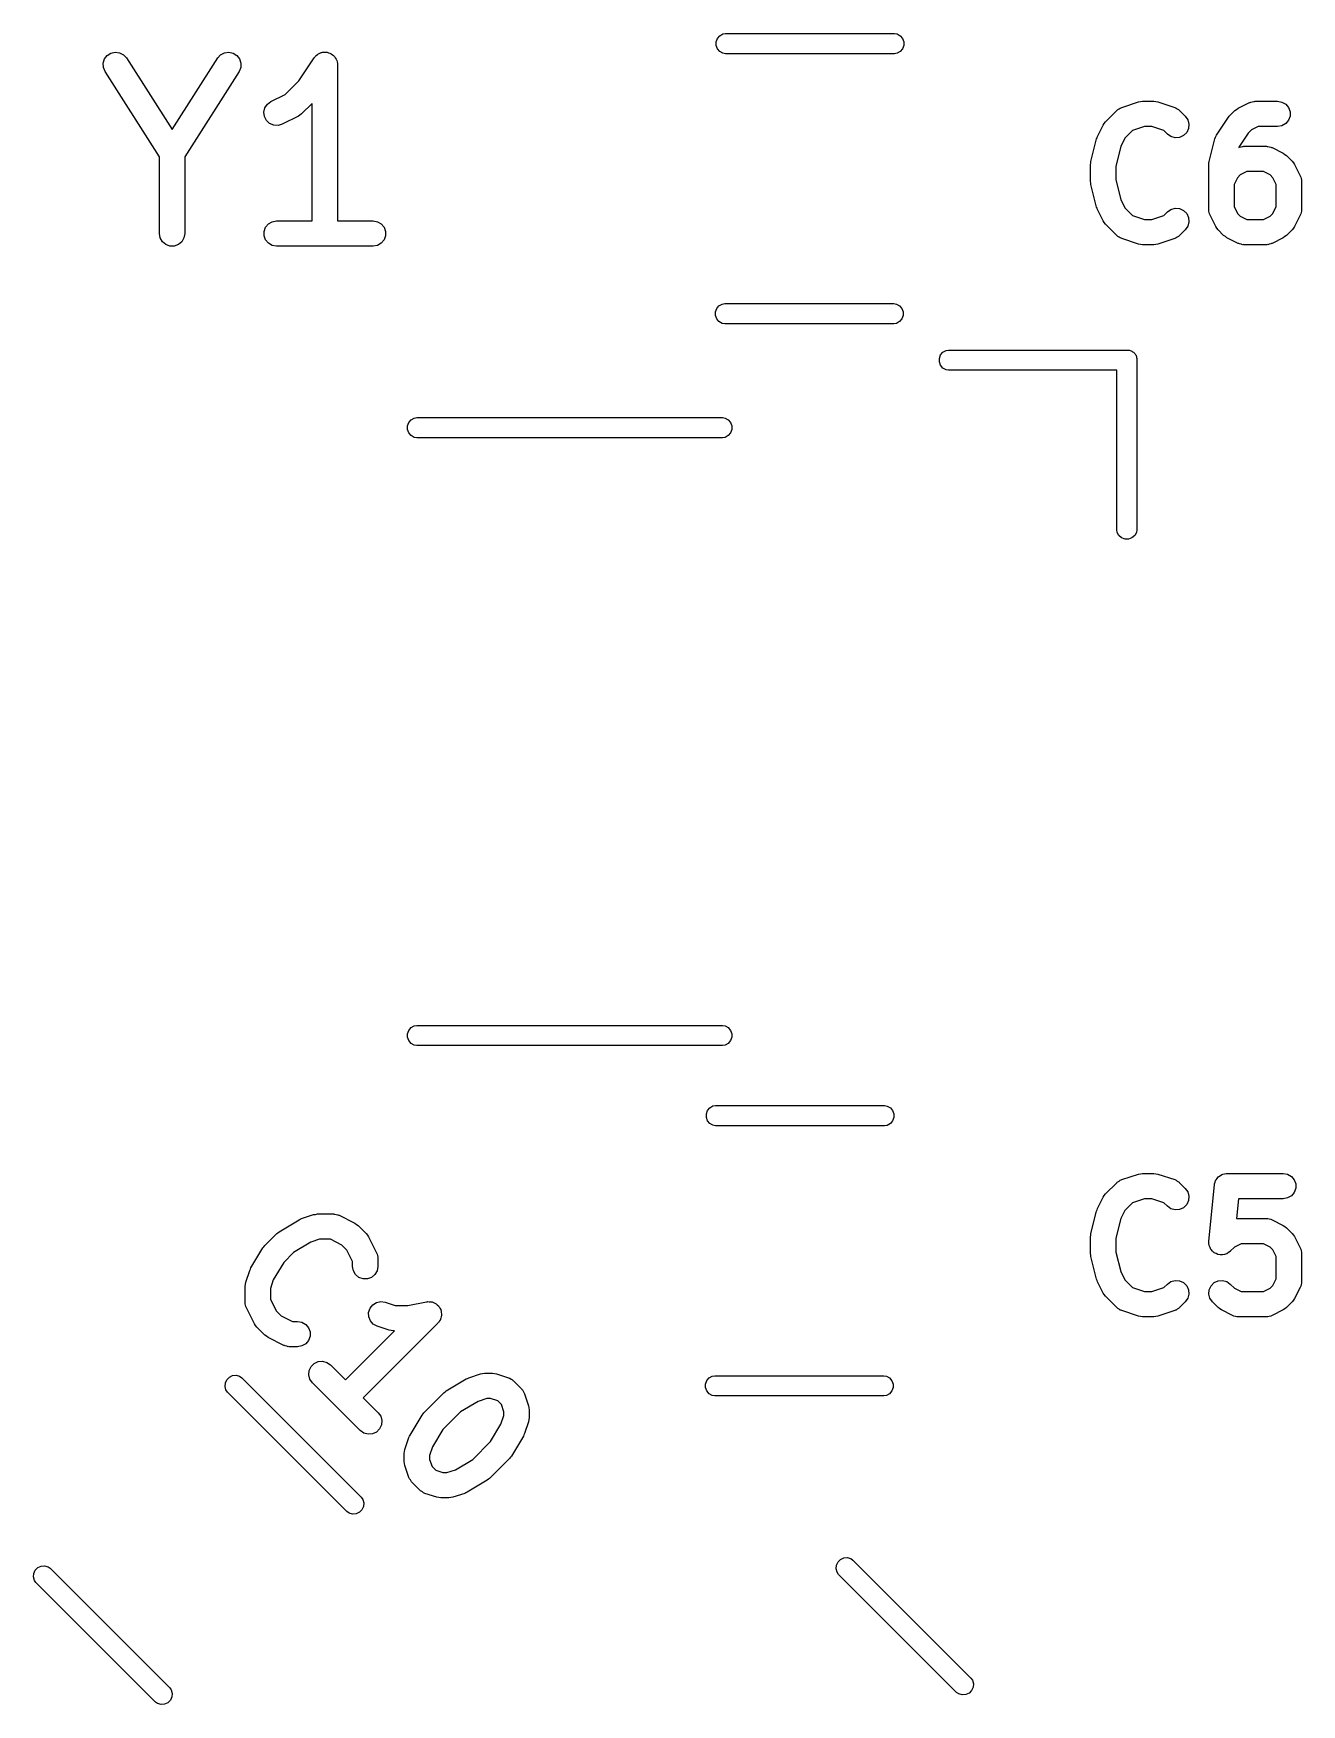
# Model space of a CAD drawing. Extents: x 53.5 to 86.5, y -85.9 to -41.
# Drawn here: x 78.97 to 86.48, y -62.5 to -52.61 of the extents above; entities that cross this region are included whole.
import ezdxf

# ---------------------------------------------------------------- set-up
doc = ezdxf.new("R2010")
doc.units = 0
doc.header["$MEASUREMENT"] = 0
doc.layers.add('BLACK', color=7, linetype='CONTINUOUS')

msp = doc.modelspace()

# ---------------------------------------------------------------- linework, layer by layer
at = {"layer": 'BLACK', "linetype": 'CONTINUOUS'}
for p, q in [((83.0107, -52.6563), (83.0179, -52.6364)), ((83.0107, -52.6775), (83.0107, -52.6563)), ((83.0179, -52.6364), (83.0315, -52.6202)), ((83.0315, -52.6202), (83.0499, -52.6096)), ((83.0499, -52.6096), (83.0655, -52.6069)), ((83.0655, -52.6069), (84.0666, -52.6071)), ((84.0666, -52.6071), (84.0821, -52.6099)), ((84.0821, -52.6099), (84.1005, -52.6204)), ((84.1005, -52.6204), (84.1141, -52.6366)), ((84.1141, -52.6366), (84.1213, -52.6565)), ((84.1213, -52.6565), (84.1213, -52.6777)), ((79.388, -52.7577), (79.4038, -52.7371)), ((79.4038, -52.7371), (79.4258, -52.7231)), ((79.4258, -52.7231), (79.4512, -52.7174)), ((79.4512, -52.7174), (79.4771, -52.7209)), ((79.4771, -52.7209), (79.5002, -52.7329)), ((79.5002, -52.7329), (79.5178, -52.7521)), ((79.5178, -52.7521), (79.7878, -53.1765)), ((79.7878, -53.1765), (80.0579, -52.7521)), ((80.0579, -52.7521), (80.0755, -52.7329)), ((80.0755, -52.7329), (80.0986, -52.7209)), ((80.0986, -52.7209), (80.1244, -52.7174)), ((80.1244, -52.7174), (80.1498, -52.7231)), ((80.1498, -52.7231), (80.1718, -52.7371)), ((80.1718, -52.7371), (80.1877, -52.7577)), ((80.539, -52.8875), (80.6302, -52.7508)), ((80.6302, -52.7508), (80.633, -52.7478)), ((80.633, -52.7478), (80.6351, -52.7442)), ((80.6351, -52.7442), (80.642, -52.7384)), ((80.642, -52.7384), (80.6482, -52.7319)), ((80.6482, -52.7319), (80.6519, -52.7301)), ((80.6519, -52.7301), (80.6551, -52.7274)), ((80.6551, -52.7274), (80.6635, -52.7244)), ((80.6635, -52.7244), (80.6715, -52.7204)), ((80.6715, -52.7204), (80.6756, -52.7199)), ((80.6756, -52.7199), (80.6795, -52.7185)), ((80.6795, -52.7185), (80.6885, -52.7185)), ((80.6885, -52.7185), (80.6974, -52.7175)), ((80.6974, -52.7175), (80.7014, -52.7185)), ((80.7014, -52.7185), (80.7056, -52.7185)), ((80.7056, -52.7185), (80.714, -52.7216)), ((80.714, -52.7216), (80.7227, -52.7237)), ((80.7227, -52.7237), (80.7262, -52.726)), ((80.7262, -52.726), (80.7301, -52.7274)), ((80.7301, -52.7274), (80.7369, -52.7332)), ((80.7369, -52.7332), (80.7444, -52.7381)), ((80.7444, -52.7381), (80.7468, -52.7415)), ((80.7468, -52.7415), (80.75, -52.7442)), ((80.75, -52.7442), (80.7545, -52.7519)), ((80.7545, -52.7519), (80.7598, -52.7591)), ((83.0179, -52.6974), (83.0107, -52.6775)), ((83.0315, -52.7136), (83.0179, -52.6974)), ((83.0499, -52.7241), (83.0315, -52.7136)), ((83.0654, -52.7269), (83.0499, -52.7241)), ((84.0665, -52.7271), (83.0654, -52.7269)), ((84.0821, -52.7244), (84.0665, -52.7271)), ((84.1005, -52.7138), (84.0821, -52.7244)), ((84.1141, -52.6976), (84.1005, -52.7138)), ((84.1213, -52.6777), (84.1141, -52.6976)), ((79.3801, -52.7826), (79.388, -52.7577)), ((79.3812, -52.8086), (79.3801, -52.7826)), ((79.3912, -52.8326), (79.3812, -52.8086)), ((79.7128, -53.338), (79.3912, -52.8326)), ((80.1844, -52.8326), (79.8628, -53.338)), ((80.1944, -52.8086), (80.1844, -52.8326)), ((80.1877, -52.7577), (80.1955, -52.7826)), ((80.1955, -52.7826), (80.1944, -52.8086)), ((80.7598, -52.7591), (80.761, -52.7631)), ((80.761, -52.7631), (80.763, -52.7667)), ((80.763, -52.7667), (80.7646, -52.7755)), ((80.7646, -52.7755), (80.7671, -52.7841)), ((80.7671, -52.7841), (80.7668, -52.7883)), ((80.7668, -52.7883), (80.7676, -52.7924)), ((80.7676, -52.7924), (80.7676, -53.7174)), ((80.4577, -52.9688), (80.539, -52.8875)), ((80.332, -53.0736), (80.338, -53.0483)), ((80.338, -53.0483), (80.3524, -53.0265)), ((80.3524, -53.0265), (80.3733, -53.011)), ((80.3733, -53.011), (80.4577, -52.9688)), ((80.6176, -53.0211), (80.5551, -53.0835)), ((80.6176, -53.7174), (80.6176, -53.0211)), ((85.3964, -53.0541), (85.4036, -53.049)), ((85.4036, -53.049), (85.4078, -53.0479)), ((85.4078, -53.0479), (85.4116, -53.0458)), ((85.4116, -53.0458), (85.5116, -53.0125)), ((85.5116, -53.0125), (85.5235, -53.0108)), ((85.5235, -53.0108), (85.5353, -53.0087)), ((85.5353, -53.0087), (85.602, -53.0087)), ((85.602, -53.0087), (85.6138, -53.0108)), ((85.6138, -53.0108), (85.6257, -53.0125)), ((85.6257, -53.0125), (85.7257, -53.0458)), ((85.7257, -53.0458), (85.7295, -53.0479)), ((85.7295, -53.0479), (85.7337, -53.049)), ((85.7337, -53.049), (85.7409, -53.0541)), ((86.0921, -53.0571), (86.1018, -53.0499)), ((86.1018, -53.0499), (86.1685, -53.0166)), ((86.1685, -53.0166), (86.1726, -53.0154)), ((86.1726, -53.0154), (86.1763, -53.0132)), ((86.1763, -53.0132), (86.185, -53.0117)), ((86.185, -53.0117), (86.1934, -53.0092)), ((86.1934, -53.0092), (86.1977, -53.0094)), ((86.1977, -53.0094), (86.202, -53.0087)), ((86.202, -53.0087), (86.3353, -53.0087)), ((86.3353, -53.0087), (86.361, -53.0132)), ((86.361, -53.0132), (86.3835, -53.0262)), ((86.3835, -53.0262), (86.4003, -53.0462)), ((86.4003, -53.0462), (86.4092, -53.0706)), ((80.335, -53.0995), (80.332, -53.0736)), ((80.3466, -53.1228), (80.335, -53.0995)), ((80.3655, -53.1407), (80.3466, -53.1228)), ((80.3894, -53.151), (80.3655, -53.1407)), ((80.4154, -53.1526), (80.3894, -53.151)), ((80.4404, -53.1452), (80.4154, -53.1526)), ((80.5356, -53.0976), (80.4404, -53.1452)), ((80.5453, -53.0904), (80.5356, -53.0976)), ((80.5551, -53.0835), (80.5453, -53.0904)), ((85.2683, -53.2168), (85.3016, -53.1501)), ((85.3016, -53.1501), (85.3087, -53.1405)), ((85.3087, -53.1405), (85.3156, -53.1306)), ((85.3156, -53.1306), (85.3823, -53.064)), ((85.3823, -53.064), (85.3858, -53.0615)), ((85.3858, -53.0615), (85.3887, -53.0583)), ((85.3887, -53.0583), (85.3964, -53.0541)), ((85.7409, -53.0541), (85.7486, -53.0583)), ((85.7486, -53.0583), (85.7515, -53.0615)), ((85.7515, -53.0615), (85.755, -53.064)), ((85.755, -53.064), (85.7884, -53.0973)), ((85.7884, -53.0973), (85.8033, -53.1186)), ((85.8033, -53.1186), (85.81, -53.1438)), ((85.81, -53.1438), (85.8078, -53.1697)), ((85.9729, -53.2087), (86.0396, -53.1087)), ((86.0396, -53.1087), (86.0447, -53.1034)), ((86.0447, -53.1034), (86.049, -53.0973)), ((86.049, -53.0973), (86.0823, -53.064)), ((86.0823, -53.064), (86.0921, -53.0571)), ((86.3835, -53.1411), (86.361, -53.1541)), ((86.4003, -53.1212), (86.3835, -53.1411)), ((86.4092, -53.0967), (86.4003, -53.1212)), ((86.4092, -53.0706), (86.4092, -53.0967)), ((85.2292, -53.3655), (85.2626, -53.2321)), ((85.2626, -53.2321), (85.2659, -53.2247)), ((85.2659, -53.2247), (85.2683, -53.2168)), ((85.4303, -53.2281), (85.4061, -53.2765)), ((85.4758, -53.1826), (85.4303, -53.2281)), ((85.5475, -53.1587), (85.4758, -53.1826)), ((85.5898, -53.1587), (85.5475, -53.1587)), ((85.6615, -53.1826), (85.5898, -53.1587)), ((85.6823, -53.2034), (85.6615, -53.1826)), ((85.7036, -53.2183), (85.6823, -53.2034)), ((85.7288, -53.225), (85.7036, -53.2183)), ((85.7547, -53.2228), (85.7288, -53.225)), ((85.7784, -53.2118), (85.7547, -53.2228)), ((85.7968, -53.1934), (85.7784, -53.2118)), ((85.8078, -53.1697), (85.7968, -53.1934)), ((85.9292, -53.3655), (85.9626, -53.2321)), ((85.9626, -53.2321), (85.9678, -53.2205)), ((85.9678, -53.2205), (85.9729, -53.2087)), ((86.1603, -53.1981), (86.1049, -53.2811)), ((86.1798, -53.1786), (86.1603, -53.1981)), ((86.2197, -53.1587), (86.1798, -53.1786)), ((86.3353, -53.1587), (86.2197, -53.1587)), ((86.361, -53.1541), (86.3353, -53.1587)), ((79.7128, -53.7924), (79.7128, -53.338)), ((79.8628, -53.338), (79.8628, -53.7924)), ((85.4061, -53.2765), (85.377, -53.3929)), ((86.1049, -53.2811), (86.1046, -53.2824)), ((86.1046, -53.2824), (86.1059, -53.282)), ((86.1059, -53.282), (86.1097, -53.2799)), ((86.1097, -53.2799), (86.1183, -53.2783)), ((86.1183, -53.2783), (86.1268, -53.2758)), ((86.1268, -53.2758), (86.1311, -53.2761)), ((86.1311, -53.2761), (86.1353, -53.2753)), ((86.1353, -53.2753), (86.2687, -53.2753)), ((86.2687, -53.2753), (86.2729, -53.2761)), ((86.2729, -53.2761), (86.2772, -53.2758)), ((86.2772, -53.2758), (86.2857, -53.2783)), ((86.2857, -53.2783), (86.2943, -53.2799)), ((86.2943, -53.2799), (86.2981, -53.282)), ((86.2981, -53.282), (86.3022, -53.2833)), ((86.3022, -53.2833), (86.3689, -53.3166)), ((86.3689, -53.3166), (86.3785, -53.3237)), ((86.3785, -53.3237), (86.3884, -53.3306)), ((86.3884, -53.3306), (86.4217, -53.364)), ((85.227, -53.3837), (85.2286, -53.3746)), ((85.227, -53.4837), (85.227, -53.3837)), ((85.2286, -53.3746), (85.2292, -53.3655)), ((85.377, -53.3929), (85.377, -53.4744)), ((85.927, -53.3837), (85.9286, -53.3746)), ((85.927, -53.6503), (85.927, -53.3837)), ((85.9286, -53.3746), (85.9292, -53.3655)), ((86.1131, -53.4453), (86.097, -53.4614)), ((86.153, -53.4253), (86.1131, -53.4453)), ((86.251, -53.4253), (86.153, -53.4253)), ((86.2909, -53.4453), (86.251, -53.4253)), ((86.307, -53.4614), (86.2909, -53.4453)), ((86.4217, -53.364), (86.4286, -53.3738)), ((86.4286, -53.3738), (86.4357, -53.3835)), ((86.4357, -53.3835), (86.4691, -53.4501)), ((85.2286, -53.4927), (85.227, -53.4837)), ((85.2292, -53.5019), (85.2286, -53.4927)), ((85.2626, -53.6352), (85.2292, -53.5019)), ((85.377, -53.4744), (85.4061, -53.5908)), ((86.097, -53.4614), (86.077, -53.5014)), ((86.077, -53.5014), (86.077, -53.6326)), ((86.327, -53.5014), (86.307, -53.4614)), ((86.327, -53.6326), (86.327, -53.5014)), ((86.4691, -53.4501), (86.4703, -53.4543)), ((86.4703, -53.4543), (86.4725, -53.458)), ((86.4725, -53.458), (86.474, -53.4667)), ((86.474, -53.4667), (86.4765, -53.4751)), ((86.4765, -53.4751), (86.4762, -53.4794)), ((86.4762, -53.4794), (86.477, -53.4837)), ((86.477, -53.4837), (86.477, -53.6503)), ((85.2659, -53.6427), (85.2626, -53.6352)), ((85.2683, -53.6505), (85.2659, -53.6427)), ((85.4061, -53.5908), (85.4303, -53.6392)), ((85.4303, -53.6392), (85.4758, -53.6848)), ((85.7036, -53.649), (85.7288, -53.6423)), ((85.7288, -53.6423), (85.7547, -53.6446)), ((85.7547, -53.6446), (85.7784, -53.6556)), ((86.077, -53.6326), (86.097, -53.6726)), ((86.307, -53.6726), (86.327, -53.6326)), ((80.3419, -53.7549), (80.3586, -53.7349)), ((80.3586, -53.7349), (80.3812, -53.7219)), ((80.3812, -53.7219), (80.4069, -53.7174)), ((80.4069, -53.7174), (80.6176, -53.7174)), ((80.7676, -53.7174), (80.9783, -53.7174)), ((80.9783, -53.7174), (81.0039, -53.7219)), ((81.0039, -53.7219), (81.0265, -53.7349)), ((81.0265, -53.7349), (81.0432, -53.7549)), ((85.3016, -53.7172), (85.2683, -53.6505)), ((85.3087, -53.7269), (85.3016, -53.7172)), ((85.3156, -53.7367), (85.3087, -53.7269)), ((85.3823, -53.8034), (85.3156, -53.7367)), ((85.4758, -53.6848), (85.5475, -53.7087)), ((85.5475, -53.7087), (85.5898, -53.7087)), ((85.5898, -53.7087), (85.6615, -53.6848)), ((85.6615, -53.6848), (85.6823, -53.664)), ((85.6823, -53.664), (85.7036, -53.649)), ((85.7784, -53.6556), (85.7968, -53.674)), ((85.7968, -53.674), (85.8078, -53.6976)), ((85.81, -53.7235), (85.8033, -53.7487)), ((85.8078, -53.6976), (85.81, -53.7235)), ((85.9278, -53.6546), (85.927, -53.6503)), ((85.9275, -53.6589), (85.9278, -53.6546)), ((85.93, -53.6673), (85.9275, -53.6589)), ((85.9315, -53.676), (85.93, -53.6673)), ((85.9337, -53.6797), (85.9315, -53.676)), ((85.9349, -53.6839), (85.9337, -53.6797)), ((85.9683, -53.7505), (85.9349, -53.6839)), ((86.097, -53.6726), (86.1131, -53.6887)), ((86.1131, -53.6887), (86.153, -53.7087)), ((86.153, -53.7087), (86.251, -53.7087)), ((86.251, -53.7087), (86.2909, -53.6887)), ((86.2909, -53.6887), (86.307, -53.6726)), ((86.4691, -53.6839), (86.4357, -53.7505)), ((86.4703, -53.6797), (86.4691, -53.6839)), ((86.4725, -53.676), (86.4703, -53.6797)), ((86.474, -53.6673), (86.4725, -53.676)), ((86.4765, -53.6589), (86.474, -53.6673)), ((86.477, -53.6503), (86.4762, -53.6546)), ((86.4762, -53.6546), (86.4765, -53.6589)), ((79.7173, -53.818), (79.7128, -53.7924)), ((79.7304, -53.8406), (79.7173, -53.818)), ((79.7503, -53.8573), (79.7304, -53.8406)), ((79.8453, -53.8406), (79.8253, -53.8573)), ((79.8583, -53.818), (79.8453, -53.8406)), ((79.8628, -53.7924), (79.8583, -53.818)), ((80.333, -53.7794), (80.3419, -53.7549)), ((80.333, -53.8054), (80.333, -53.7794)), ((80.3419, -53.8299), (80.333, -53.8054)), ((80.3586, -53.8498), (80.3419, -53.8299)), ((81.0432, -53.8299), (81.0265, -53.8498)), ((81.0432, -53.7549), (81.0521, -53.7794)), ((81.0521, -53.8054), (81.0432, -53.8299)), ((81.0521, -53.7794), (81.0521, -53.8054)), ((85.3858, -53.8058), (85.3823, -53.8034)), ((85.3887, -53.8091), (85.3858, -53.8058)), ((85.3964, -53.8133), (85.3887, -53.8091)), ((85.4036, -53.8183), (85.3964, -53.8133)), ((85.4078, -53.8194), (85.4036, -53.8183)), ((85.4116, -53.8215), (85.4078, -53.8194)), ((85.5116, -53.8548), (85.4116, -53.8215)), ((85.7257, -53.8215), (85.6257, -53.8548)), ((85.7295, -53.8194), (85.7257, -53.8215)), ((85.7337, -53.8183), (85.7295, -53.8194)), ((85.7409, -53.8133), (85.7337, -53.8183)), ((85.7486, -53.8091), (85.7409, -53.8133)), ((85.7515, -53.8058), (85.7486, -53.8091)), ((85.755, -53.8034), (85.7515, -53.8058)), ((85.7884, -53.77), (85.755, -53.8034)), ((85.8033, -53.7487), (85.7884, -53.77)), ((85.9754, -53.7602), (85.9683, -53.7505)), ((85.9823, -53.77), (85.9754, -53.7602)), ((86.0156, -53.8034), (85.9823, -53.77)), ((86.0255, -53.8103), (86.0156, -53.8034)), ((86.0351, -53.8174), (86.0255, -53.8103)), ((86.1018, -53.8507), (86.0351, -53.8174)), ((86.3689, -53.8174), (86.3022, -53.8507)), ((86.3785, -53.8103), (86.3689, -53.8174)), ((86.3884, -53.8034), (86.3785, -53.8103)), ((86.4217, -53.77), (86.3884, -53.8034)), ((86.4286, -53.7602), (86.4217, -53.77)), ((86.4357, -53.7505), (86.4286, -53.7602)), ((79.7748, -53.8662), (79.7503, -53.8573)), ((79.8008, -53.8662), (79.7748, -53.8662)), ((79.8253, -53.8573), (79.8008, -53.8662)), ((80.3812, -53.8629), (80.3586, -53.8498)), ((80.4069, -53.8674), (80.3812, -53.8629)), ((80.9783, -53.8674), (80.4069, -53.8674)), ((81.0039, -53.8629), (80.9783, -53.8674)), ((81.0265, -53.8498), (81.0039, -53.8629)), ((85.5235, -53.8566), (85.5116, -53.8548)), ((85.5353, -53.8587), (85.5235, -53.8566)), ((85.602, -53.8587), (85.5353, -53.8587)), ((85.6138, -53.8566), (85.602, -53.8587)), ((85.6257, -53.8548), (85.6138, -53.8566)), ((86.1059, -53.852), (86.1018, -53.8507)), ((86.1097, -53.8541), (86.1059, -53.852)), ((86.1183, -53.8557), (86.1097, -53.8541)), ((86.1268, -53.8582), (86.1183, -53.8557)), ((86.1311, -53.8579), (86.1268, -53.8582)), ((86.1353, -53.8587), (86.1311, -53.8579)), ((86.2687, -53.8587), (86.1353, -53.8587)), ((86.2729, -53.8579), (86.2687, -53.8587)), ((86.2772, -53.8582), (86.2729, -53.8579)), ((86.2857, -53.8557), (86.2772, -53.8582)), ((86.2943, -53.8541), (86.2857, -53.8557)), ((86.2981, -53.852), (86.2943, -53.8541)), ((86.3022, -53.8507), (86.2981, -53.852)), ((83.006, -54.2564), (83.0132, -54.2365)), ((83.0132, -54.2365), (83.0268, -54.2203)), ((83.0268, -54.2203), (83.0452, -54.2097)), ((83.0452, -54.2097), (83.0608, -54.207)), ((83.0608, -54.207), (84.0619, -54.2072)), ((84.0619, -54.2072), (84.0774, -54.21)), ((84.0774, -54.21), (84.0958, -54.2205)), ((84.0958, -54.2205), (84.1094, -54.2367)), ((84.1094, -54.2367), (84.1166, -54.2566)), ((83.006, -54.2776), (83.006, -54.2564)), ((83.0132, -54.2975), (83.006, -54.2776)), ((83.0268, -54.3137), (83.0132, -54.2975)), ((83.0452, -54.3242), (83.0268, -54.3137)), ((83.0607, -54.327), (83.0452, -54.3242)), ((84.0618, -54.3272), (83.0607, -54.327)), ((84.0774, -54.3245), (84.0618, -54.3272)), ((84.0958, -54.3139), (84.0774, -54.3245)), ((84.1094, -54.2977), (84.0958, -54.3139)), ((84.1166, -54.2778), (84.1094, -54.2977)), ((84.1166, -54.2566), (84.1166, -54.2778)), ((84.332, -54.5314), (84.3392, -54.5115)), ((84.332, -54.5526), (84.332, -54.5314)), ((84.3392, -54.5115), (84.3528, -54.4953)), ((84.3528, -54.4953), (84.3712, -54.4847)), ((84.3712, -54.4847), (84.3868, -54.482)), ((84.3868, -54.482), (85.4472, -54.482)), ((85.4472, -54.482), (85.4473, -54.482)), ((85.4473, -54.482), (85.4526, -54.482)), ((85.4526, -54.482), (85.4576, -54.4838)), ((85.4576, -54.4838), (85.4628, -54.4847)), ((85.4628, -54.4847), (85.4675, -54.4874)), ((85.4675, -54.4874), (85.4725, -54.4892)), ((85.4725, -54.4892), (85.4765, -54.4927)), ((85.4765, -54.4927), (85.4812, -54.4953)), ((85.4812, -54.4953), (85.4846, -54.4994)), ((85.4846, -54.4994), (85.4887, -54.5028)), ((85.4887, -54.5028), (85.4913, -54.5075)), ((85.4913, -54.5075), (85.4948, -54.5115)), ((85.4948, -54.5115), (85.4966, -54.5165)), ((85.4966, -54.5165), (85.4993, -54.5212)), ((85.4993, -54.5212), (85.5002, -54.5264)), ((85.5002, -54.5264), (85.502, -54.5314)), ((85.502, -54.5314), (85.502, -54.5367)), ((85.502, -54.5367), (85.502, -54.5368)), ((85.502, -54.5368), (85.502, -55.5472)), ((84.3392, -54.5725), (84.332, -54.5526)), ((84.3528, -54.5887), (84.3392, -54.5725)), ((84.3712, -54.5993), (84.3528, -54.5887)), ((84.3868, -54.602), (84.3712, -54.5993)), ((85.382, -54.602), (84.3868, -54.602)), ((85.382, -55.5472), (85.382, -54.602)), ((81.182, -54.9314), (81.1892, -54.9115)), ((81.182, -54.9526), (81.182, -54.9314)), ((81.1892, -54.9115), (81.2028, -54.8953)), ((81.2028, -54.8953), (81.2212, -54.8847)), ((81.2212, -54.8847), (81.2368, -54.882)), ((81.2368, -54.882), (83.0472, -54.882)), ((83.0472, -54.882), (83.0628, -54.8847)), ((83.0628, -54.8847), (83.0812, -54.8953)), ((83.0812, -54.8953), (83.0948, -54.9115)), ((83.0948, -54.9115), (83.102, -54.9314)), ((83.102, -54.9314), (83.102, -54.9526)), ((81.1892, -54.9725), (81.182, -54.9526)), ((81.2028, -54.9887), (81.1892, -54.9725)), ((81.2212, -54.9993), (81.2028, -54.9887)), ((81.2368, -55.002), (81.2212, -54.9993)), ((83.0472, -55.002), (81.2368, -55.002)), ((83.0628, -54.9993), (83.0472, -55.002)), ((83.0812, -54.9887), (83.0628, -54.9993)), ((83.0948, -54.9725), (83.0812, -54.9887)), ((83.102, -54.9526), (83.0948, -54.9725)), ((85.3847, -55.5628), (85.382, -55.5472)), ((85.3953, -55.5812), (85.3847, -55.5628)), ((85.4115, -55.5948), (85.3953, -55.5812)), ((85.4314, -55.602), (85.4115, -55.5948)), ((85.4526, -55.602), (85.4314, -55.602)), ((85.4725, -55.5948), (85.4526, -55.602)), ((85.4887, -55.5812), (85.4725, -55.5948)), ((85.4993, -55.5628), (85.4887, -55.5812)), ((85.502, -55.5472), (85.4993, -55.5628)), ((81.1892, -58.5115), (81.2028, -58.4953)), ((81.2028, -58.4953), (81.2212, -58.4847)), ((81.2212, -58.4847), (81.2368, -58.482)), ((81.2368, -58.482), (83.0472, -58.482)), ((83.0472, -58.482), (83.0628, -58.4847)), ((83.0628, -58.4847), (83.0812, -58.4953)), ((83.0812, -58.4953), (83.0948, -58.5115)), ((81.182, -58.5314), (81.1892, -58.5115)), ((81.182, -58.5526), (81.182, -58.5314)), ((81.1892, -58.5725), (81.182, -58.5526)), ((81.2028, -58.5887), (81.1892, -58.5725)), ((81.2212, -58.5993), (81.2028, -58.5887)), ((83.0812, -58.5887), (83.0628, -58.5993)), ((83.0948, -58.5725), (83.0812, -58.5887)), ((83.0948, -58.5115), (83.102, -58.5314)), ((83.102, -58.5526), (83.0948, -58.5725)), ((83.102, -58.5314), (83.102, -58.5526)), ((81.2368, -58.602), (81.2212, -58.5993)), ((83.0472, -58.602), (81.2368, -58.602)), ((83.0628, -58.5993), (83.0472, -58.602)), ((82.9519, -59.0062), (82.9591, -58.9863)), ((82.9591, -58.9863), (82.9727, -58.9701)), ((82.9727, -58.9701), (82.9911, -58.9595)), ((82.9911, -58.9595), (83.0067, -58.9568)), ((83.0067, -58.9568), (84.0078, -58.957)), ((84.0078, -58.957), (84.0233, -58.9598)), ((84.0233, -58.9598), (84.0417, -58.9703)), ((84.0417, -58.9703), (84.0553, -58.9865)), ((84.0553, -58.9865), (84.0625, -59.0064)), ((82.9519, -59.0274), (82.9519, -59.0062)), ((82.9591, -59.0473), (82.9519, -59.0274)), ((82.9727, -59.0635), (82.9591, -59.0473)), ((82.9911, -59.074), (82.9727, -59.0635)), ((83.0066, -59.0768), (82.9911, -59.074)), ((84.0077, -59.077), (83.0066, -59.0768)), ((84.0233, -59.0743), (84.0077, -59.077)), ((84.0417, -59.0637), (84.0233, -59.0743)), ((84.0553, -59.0475), (84.0417, -59.0637)), ((84.0625, -59.0276), (84.0553, -59.0475)), ((84.0625, -59.0064), (84.0625, -59.0276)), ((85.4116, -59.3958), (85.5116, -59.3625)), ((85.5116, -59.3625), (85.5235, -59.3608)), ((85.5235, -59.3608), (85.5353, -59.3587)), ((85.5353, -59.3587), (85.602, -59.3587)), ((85.602, -59.3587), (85.6138, -59.3608)), ((85.6138, -59.3608), (85.6257, -59.3625)), ((85.6257, -59.3625), (85.7257, -59.3958)), ((85.977, -59.3883), (85.983, -59.38)), ((85.983, -59.38), (85.9853, -59.3784)), ((85.9853, -59.3784), (85.9871, -59.3762)), ((85.9871, -59.3762), (85.996, -59.3711)), ((85.996, -59.3711), (86.0045, -59.3653)), ((86.0045, -59.3653), (86.0072, -59.3646)), ((86.0072, -59.3646), (86.0097, -59.3632)), ((86.0097, -59.3632), (86.0198, -59.3614)), ((86.0198, -59.3614), (86.0297, -59.3589)), ((86.0297, -59.3589), (86.0325, -59.3592)), ((86.0325, -59.3592), (86.0353, -59.3587)), ((86.0353, -59.3587), (86.3687, -59.3587)), ((86.3687, -59.3587), (86.3943, -59.3632)), ((86.3943, -59.3632), (86.4169, -59.3762)), ((86.4169, -59.3762), (86.4336, -59.3962)), ((85.3087, -59.4905), (85.3156, -59.4806)), ((85.3156, -59.4806), (85.3823, -59.414)), ((85.3823, -59.414), (85.3858, -59.4115)), ((85.3858, -59.4115), (85.3887, -59.4083)), ((85.3887, -59.4083), (85.3964, -59.4041)), ((85.3964, -59.4041), (85.4036, -59.399)), ((85.4036, -59.399), (85.4078, -59.3979)), ((85.4078, -59.3979), (85.4116, -59.3958)), ((85.7257, -59.3958), (85.7295, -59.3979)), ((85.7295, -59.3979), (85.7337, -59.399)), ((85.7337, -59.399), (85.7409, -59.4041)), ((85.7409, -59.4041), (85.7486, -59.4083)), ((85.7486, -59.4083), (85.7515, -59.4115)), ((85.7515, -59.4115), (85.755, -59.414)), ((85.755, -59.414), (85.7884, -59.4473)), ((85.7884, -59.4473), (85.8033, -59.4686)), ((85.8033, -59.4686), (85.81, -59.4938)), ((85.9274, -59.7595), (85.9607, -59.4262)), ((85.9607, -59.4262), (85.9615, -59.4235)), ((85.9615, -59.4206), (85.965, -59.411)), ((85.9615, -59.4235), (85.9615, -59.4206)), ((85.965, -59.411), (85.9678, -59.4011)), ((85.9678, -59.4011), (85.9694, -59.3988)), ((85.9694, -59.3988), (85.9704, -59.3962)), ((85.9704, -59.3962), (85.977, -59.3883)), ((86.4336, -59.4712), (86.4169, -59.4911)), ((86.4336, -59.3962), (86.4425, -59.4206)), ((86.4425, -59.4467), (86.4336, -59.4712)), ((86.4425, -59.4206), (86.4425, -59.4467)), ((85.2292, -59.7155), (85.2626, -59.5821)), ((85.2626, -59.5821), (85.2659, -59.5747)), ((85.2659, -59.5747), (85.2683, -59.5668)), ((85.2683, -59.5668), (85.3016, -59.5001)), ((85.3016, -59.5001), (85.3087, -59.4905)), ((85.4303, -59.5781), (85.4061, -59.6265)), ((85.4758, -59.5326), (85.4303, -59.5781)), ((85.5475, -59.5087), (85.4758, -59.5326)), ((85.5898, -59.5087), (85.5475, -59.5087)), ((85.6615, -59.5326), (85.5898, -59.5087)), ((85.6823, -59.5534), (85.6615, -59.5326)), ((85.7036, -59.5683), (85.6823, -59.5534)), ((85.7288, -59.575), (85.7036, -59.5683)), ((85.7547, -59.5728), (85.7288, -59.575)), ((85.7784, -59.5618), (85.7547, -59.5728)), ((85.7968, -59.5434), (85.7784, -59.5618)), ((85.8078, -59.5197), (85.7968, -59.5434)), ((85.81, -59.4938), (85.8078, -59.5197)), ((86.1032, -59.5087), (86.0914, -59.6264)), ((86.3687, -59.5087), (86.1032, -59.5087)), ((86.3943, -59.5041), (86.3687, -59.5087)), ((86.4169, -59.4911), (86.3943, -59.5041)), ((80.4217, -59.7042), (80.5396, -59.6334)), ((80.5396, -59.6334), (80.5472, -59.6305)), ((80.5472, -59.6305), (80.5544, -59.6266)), ((80.5544, -59.6266), (80.6252, -59.603)), ((80.6252, -59.603), (80.637, -59.6013)), ((80.637, -59.6013), (80.6489, -59.5992)), ((80.6489, -59.5992), (80.7432, -59.5992)), ((80.7432, -59.5992), (80.7474, -59.5999)), ((80.7474, -59.5999), (80.7517, -59.5997)), ((80.7517, -59.5997), (80.7602, -59.6022)), ((80.7602, -59.6022), (80.7688, -59.6037)), ((80.7688, -59.6037), (80.7726, -59.6059)), ((80.7726, -59.6059), (80.7767, -59.6071)), ((80.7767, -59.6071), (80.871, -59.6542)), ((80.871, -59.6542), (80.8806, -59.6614)), ((80.8806, -59.6614), (80.8905, -59.6683)), ((80.8905, -59.6683), (80.9376, -59.7154)), ((85.4061, -59.6265), (85.377, -59.7429)), ((86.0914, -59.6264), (86.0934, -59.6258)), ((86.0934, -59.6258), (86.0977, -59.6261)), ((86.0977, -59.6261), (86.102, -59.6253)), ((86.102, -59.6253), (86.2687, -59.6253)), ((86.2687, -59.6253), (86.2729, -59.6261)), ((86.2729, -59.6261), (86.2772, -59.6258)), ((86.2772, -59.6258), (86.2857, -59.6283)), ((86.2857, -59.6283), (86.2943, -59.6299)), ((86.2943, -59.6299), (86.2981, -59.632)), ((86.2981, -59.632), (86.3022, -59.6333)), ((86.3022, -59.6333), (86.3689, -59.6666)), ((86.3689, -59.6666), (86.3785, -59.6737)), ((86.3785, -59.6737), (86.3884, -59.6806)), ((86.3884, -59.6806), (86.4217, -59.714)), ((80.3366, -59.7861), (80.4073, -59.7154)), ((80.4073, -59.7154), (80.4148, -59.7102)), ((80.4148, -59.7102), (80.4217, -59.7042)), ((80.6097, -59.7663), (80.5068, -59.828)), ((80.661, -59.7492), (80.6097, -59.7663)), ((80.7255, -59.7492), (80.661, -59.7492)), ((80.793, -59.783), (80.7255, -59.7492)), ((80.8229, -59.8129), (80.793, -59.783)), ((80.9376, -59.7154), (80.9445, -59.7253)), ((80.9445, -59.7253), (80.9517, -59.7349)), ((80.9517, -59.7349), (80.9988, -59.8292)), ((85.227, -59.7337), (85.2286, -59.7246)), ((85.227, -59.8337), (85.227, -59.7337)), ((85.2286, -59.7246), (85.2292, -59.7155)), ((85.377, -59.7429), (85.377, -59.8244)), ((85.9273, -59.7605), (85.9274, -59.76)), ((85.9284, -59.7729), (85.9273, -59.7605)), ((85.9274, -59.76), (85.9274, -59.7595)), ((85.9293, -59.7855), (85.9284, -59.7729)), ((86.1197, -59.7753), (86.0798, -59.7953)), ((86.251, -59.7753), (86.1197, -59.7753)), ((86.2909, -59.7953), (86.251, -59.7753)), ((86.4217, -59.714), (86.4286, -59.7238)), ((86.4286, -59.7238), (86.4357, -59.7335)), ((86.4357, -59.7335), (86.4691, -59.8001)), ((80.2546, -59.9184), (80.3253, -59.8006)), ((80.3253, -59.8006), (80.3313, -59.7937)), ((80.3313, -59.7937), (80.3366, -59.7861)), ((80.5068, -59.828), (80.4492, -59.8857)), ((80.8567, -59.8804), (80.8229, -59.8129)), ((80.8567, -59.9099), (80.8567, -59.8804)), ((80.9988, -59.8292), (81, -59.8333)), ((81, -59.8333), (81.0022, -59.8371)), ((81.0022, -59.8371), (81.0037, -59.8457)), ((81.0037, -59.8457), (81.0062, -59.8542)), ((81.0062, -59.8542), (81.006, -59.8585)), ((81.006, -59.8585), (81.0067, -59.8627)), ((81.0067, -59.8627), (81.0067, -59.9099)), ((85.2286, -59.8427), (85.227, -59.8337)), ((85.2292, -59.8519), (85.2286, -59.8427)), ((85.2626, -59.9852), (85.2292, -59.8519)), ((85.377, -59.8244), (85.4061, -59.9408)), ((85.9295, -59.7859), (85.9293, -59.7855)), ((85.9296, -59.7864), (85.9295, -59.7859)), ((85.9349, -59.7978), (85.9296, -59.7864)), ((85.94, -59.8093), (85.9349, -59.7978)), ((85.9404, -59.8096), (85.94, -59.8093)), ((85.9406, -59.81), (85.9404, -59.8096)), ((85.9495, -59.8189), (85.9406, -59.81)), ((85.9582, -59.8279), (85.9495, -59.8189)), ((85.9586, -59.8281), (85.9582, -59.8279)), ((85.959, -59.8284), (85.9586, -59.8281)), ((85.9704, -59.8337), (85.959, -59.8284)), ((85.9817, -59.8392), (85.9704, -59.8337)), ((85.9822, -59.8392), (85.9817, -59.8392)), ((85.9826, -59.8394), (85.9822, -59.8392)), ((85.9951, -59.8405), (85.9826, -59.8394)), ((86.0076, -59.8418), (85.9951, -59.8405)), ((86.0081, -59.8417), (86.0076, -59.8418)), ((86.0085, -59.8417), (86.0081, -59.8417)), ((86.0207, -59.8385), (86.0085, -59.8417)), ((86.0329, -59.8354), (86.0207, -59.8385)), ((86.0332, -59.8351), (86.0329, -59.8354)), ((86.0337, -59.835), (86.0332, -59.8351)), ((86.044, -59.8278), (86.0337, -59.835)), ((86.0544, -59.8207), (86.044, -59.8278)), ((86.0546, -59.8203), (86.0544, -59.8207)), ((86.055, -59.82), (86.0546, -59.8203)), ((86.0798, -59.7953), (86.055, -59.82)), ((86.307, -59.8114), (86.2909, -59.7953)), ((86.327, -59.8514), (86.307, -59.8114)), ((86.327, -59.9826), (86.327, -59.8514)), ((86.4691, -59.8001), (86.4703, -59.8043)), ((86.4703, -59.8043), (86.4725, -59.808)), ((86.4725, -59.808), (86.474, -59.8167)), ((86.474, -59.8167), (86.4765, -59.8251)), ((86.4765, -59.8251), (86.4762, -59.8294)), ((86.4762, -59.8294), (86.477, -59.8337)), ((86.477, -59.8337), (86.477, -60.0003)), ((80.2242, -60.004), (80.2477, -59.9333)), ((80.2477, -59.9333), (80.2516, -59.9261)), ((80.2516, -59.9261), (80.2546, -59.9184)), ((80.4492, -59.8857), (80.3874, -59.9886)), ((80.8612, -59.9355), (80.8567, -59.9099)), ((80.8743, -59.9581), (80.8612, -59.9355)), ((80.8942, -59.9748), (80.8743, -59.9581)), ((80.9187, -59.9837), (80.8942, -59.9748)), ((80.9692, -59.9748), (80.9447, -59.9837)), ((80.9892, -59.9581), (80.9692, -59.9748)), ((81.0022, -59.9355), (80.9892, -59.9581)), ((81.0067, -59.9099), (81.0022, -59.9355)), ((85.4061, -59.9408), (85.4303, -59.9892)), ((80.2203, -60.0277), (80.2224, -60.0159)), ((80.2203, -60.122), (80.2203, -60.0277)), ((80.2224, -60.0159), (80.2242, -60.004)), ((80.3874, -59.9886), (80.3703, -60.0399)), ((80.3703, -60.0399), (80.3703, -60.1043)), ((80.9447, -59.9837), (80.9187, -59.9837)), ((85.2659, -59.9927), (85.2626, -59.9852)), ((85.2683, -60.0005), (85.2659, -59.9927)), ((85.3016, -60.0672), (85.2683, -60.0005)), ((85.3087, -60.0769), (85.3016, -60.0672)), ((85.3156, -60.0867), (85.3087, -60.0769)), ((85.4303, -59.9892), (85.4758, -60.0348)), ((85.4758, -60.0348), (85.5475, -60.0587)), ((85.5475, -60.0587), (85.5898, -60.0587)), ((85.5898, -60.0587), (85.6615, -60.0348)), ((85.6615, -60.0348), (85.6823, -60.014)), ((85.6823, -60.014), (85.7036, -59.999)), ((85.7036, -59.999), (85.7288, -59.9923)), ((85.7288, -59.9923), (85.7547, -59.9946)), ((85.7547, -59.9946), (85.7784, -60.0056)), ((85.7784, -60.0056), (85.7968, -60.024)), ((85.7968, -60.024), (85.8078, -60.0476)), ((85.81, -60.0735), (85.8033, -60.0987)), ((85.8078, -60.0476), (85.81, -60.0735)), ((85.9273, -60.0735), (85.9296, -60.0476)), ((85.934, -60.0987), (85.9273, -60.0735)), ((85.9296, -60.0476), (85.9406, -60.024)), ((85.9406, -60.024), (85.959, -60.0056)), ((85.959, -60.0056), (85.9826, -59.9946)), ((85.9826, -59.9946), (86.0085, -59.9923)), ((86.0085, -59.9923), (86.0337, -59.999)), ((86.0337, -59.999), (86.055, -60.014)), ((86.055, -60.014), (86.0798, -60.0387)), ((86.0798, -60.0387), (86.1197, -60.0587)), ((86.1197, -60.0587), (86.251, -60.0587)), ((86.251, -60.0587), (86.2909, -60.0387)), ((86.2909, -60.0387), (86.307, -60.0226)), ((86.307, -60.0226), (86.327, -59.9826)), ((86.4691, -60.0339), (86.4357, -60.1005)), ((86.4703, -60.0297), (86.4691, -60.0339)), ((86.4725, -60.026), (86.4703, -60.0297)), ((86.474, -60.0173), (86.4725, -60.026)), ((86.4765, -60.0089), (86.474, -60.0173)), ((86.477, -60.0003), (86.4762, -60.0046)), ((86.4762, -60.0046), (86.4765, -60.0089)), ((80.2211, -60.1263), (80.2203, -60.122)), ((80.2208, -60.1306), (80.2211, -60.1263)), ((80.2233, -60.139), (80.2208, -60.1306)), ((80.2248, -60.1477), (80.2233, -60.139)), ((80.227, -60.1514), (80.2248, -60.1477)), ((80.2282, -60.1556), (80.227, -60.1514)), ((80.2754, -60.2498), (80.2282, -60.1556)), ((80.3703, -60.1043), (80.4041, -60.1719)), ((80.4041, -60.1719), (80.434, -60.2018)), ((80.9518, -60.1817), (80.96, -60.157)), ((80.96, -60.157), (80.9762, -60.1366)), ((80.9762, -60.1366), (80.9984, -60.123)), ((80.9984, -60.123), (81.024, -60.1178)), ((81.024, -60.1178), (81.0497, -60.1216)), ((81.0497, -60.1216), (81.1089, -60.1413)), ((81.1089, -60.1413), (81.1836, -60.1413)), ((81.1836, -60.1413), (81.2941, -60.1192)), ((81.2941, -60.1192), (81.2983, -60.1191)), ((81.2983, -60.1191), (81.3023, -60.118)), ((81.3023, -60.118), (81.3112, -60.1188)), ((81.3112, -60.1188), (81.3202, -60.1186)), ((81.3202, -60.1186), (81.3241, -60.1199)), ((81.3241, -60.1199), (81.3283, -60.1203)), ((81.3283, -60.1203), (81.3364, -60.1241)), ((81.3364, -60.1241), (81.3448, -60.1269)), ((81.3448, -60.1269), (81.3481, -60.1295)), ((81.3481, -60.1295), (81.3519, -60.1313)), ((81.3519, -60.1313), (81.3582, -60.1376)), ((81.3582, -60.1376), (81.3652, -60.1432)), ((81.3652, -60.1432), (81.3673, -60.1468)), ((81.3673, -60.1468), (81.3703, -60.1497)), ((81.3703, -60.1497), (81.3741, -60.1578)), ((81.3741, -60.1578), (81.3787, -60.1655)), ((81.3787, -60.1655), (81.3795, -60.1696)), ((81.3795, -60.1696), (81.3813, -60.1733)), ((81.3813, -60.1733), (81.3821, -60.1822)), ((85.3823, -60.1534), (85.3156, -60.0867)), ((85.3858, -60.1558), (85.3823, -60.1534)), ((85.3887, -60.1591), (85.3858, -60.1558)), ((85.3964, -60.1633), (85.3887, -60.1591)), ((85.4036, -60.1683), (85.3964, -60.1633)), ((85.4078, -60.1694), (85.4036, -60.1683)), ((85.4116, -60.1715), (85.4078, -60.1694)), ((85.5116, -60.2048), (85.4116, -60.1715)), ((85.7257, -60.1715), (85.6257, -60.2048)), ((85.7295, -60.1694), (85.7257, -60.1715)), ((85.7337, -60.1683), (85.7295, -60.1694)), ((85.7409, -60.1633), (85.7337, -60.1683)), ((85.7486, -60.1591), (85.7409, -60.1633)), ((85.7515, -60.1558), (85.7486, -60.1591)), ((85.755, -60.1534), (85.7515, -60.1558)), ((85.7884, -60.12), (85.755, -60.1534)), ((85.8033, -60.0987), (85.7884, -60.12)), ((85.949, -60.12), (85.934, -60.0987)), ((85.9823, -60.1534), (85.949, -60.12)), ((85.9921, -60.1603), (85.9823, -60.1534)), ((86.0018, -60.1674), (85.9921, -60.1603)), ((86.0685, -60.2007), (86.0018, -60.1674)), ((86.3689, -60.1674), (86.3022, -60.2007)), ((86.3785, -60.1603), (86.3689, -60.1674)), ((86.3884, -60.1534), (86.3785, -60.1603)), ((86.4217, -60.12), (86.3884, -60.1534)), ((86.4286, -60.1102), (86.4217, -60.12)), ((86.4357, -60.1005), (86.4286, -60.1102)), ((80.2825, -60.2595), (80.2754, -60.2498)), ((80.2894, -60.2693), (80.2825, -60.2595)), ((80.3366, -60.3165), (80.2894, -60.2693)), ((80.434, -60.2018), (80.5016, -60.2356)), ((80.5016, -60.2356), (80.531, -60.2356)), ((80.531, -60.2356), (80.5567, -60.2401)), ((80.5567, -60.2401), (80.5792, -60.2531)), ((80.5792, -60.2531), (80.596, -60.2731)), ((80.596, -60.2731), (80.6049, -60.2976)), ((81.3619, -60.2458), (80.9199, -60.6877)), ((80.9525, -60.2078), (80.9518, -60.1817)), ((80.9621, -60.232), (80.9525, -60.2078)), ((80.9794, -60.2515), (80.9621, -60.232)), ((81.0023, -60.2639), (80.9794, -60.2515)), ((81.073, -60.2874), (81.0023, -60.2639)), ((81.3643, -60.2424), (81.3619, -60.2458)), ((81.3674, -60.2396), (81.3643, -60.2424)), ((81.3717, -60.2318), (81.3674, -60.2396)), ((81.3768, -60.2244), (81.3717, -60.2318)), ((81.3779, -60.2204), (81.3768, -60.2244)), ((81.3799, -60.2168), (81.3779, -60.2204)), ((81.3812, -60.2079), (81.3799, -60.2168)), ((81.3836, -60.1993), (81.3812, -60.2079)), ((81.3821, -60.1822), (81.3838, -60.191)), ((81.3838, -60.191), (81.3832, -60.1951)), ((81.3832, -60.1951), (81.3836, -60.1993)), ((85.5235, -60.2066), (85.5116, -60.2048)), ((85.5353, -60.2087), (85.5235, -60.2066)), ((85.602, -60.2087), (85.5353, -60.2087)), ((85.6138, -60.2066), (85.602, -60.2087)), ((85.6257, -60.2048), (85.6138, -60.2066)), ((86.0726, -60.202), (86.0685, -60.2007)), ((86.0763, -60.2041), (86.0726, -60.202)), ((86.085, -60.2057), (86.0763, -60.2041)), ((86.0934, -60.2082), (86.085, -60.2057)), ((86.0977, -60.2079), (86.0934, -60.2082)), ((86.102, -60.2087), (86.0977, -60.2079)), ((86.2687, -60.2087), (86.102, -60.2087)), ((86.2729, -60.2079), (86.2687, -60.2087)), ((86.2772, -60.2082), (86.2729, -60.2079)), ((86.2857, -60.2057), (86.2772, -60.2082)), ((86.2943, -60.2041), (86.2857, -60.2057)), ((86.2981, -60.202), (86.2943, -60.2041)), ((86.3022, -60.2007), (86.2981, -60.202)), ((80.3464, -60.3234), (80.3366, -60.3165)), ((80.3561, -60.3305), (80.3464, -60.3234)), ((80.4503, -60.3777), (80.3561, -60.3305)), ((80.4545, -60.3789), (80.4503, -60.3777)), ((80.5792, -60.368), (80.5567, -60.3811)), ((80.596, -60.3481), (80.5792, -60.368)), ((80.6049, -60.3236), (80.596, -60.3481)), ((80.6049, -60.2976), (80.6049, -60.3236)), ((80.8139, -60.5816), (81.1042, -60.2913)), ((81.0849, -60.2892), (81.073, -60.2874)), ((81.0967, -60.2913), (81.0849, -60.2892)), ((81.1042, -60.2913), (81.0967, -60.2913)), ((80.4582, -60.3811), (80.4545, -60.3789)), ((80.4669, -60.3826), (80.4582, -60.3811)), ((80.4753, -60.3851), (80.4669, -60.3826)), ((80.4796, -60.3848), (80.4753, -60.3851)), ((80.4839, -60.3856), (80.4796, -60.3848)), ((80.531, -60.3856), (80.4839, -60.3856)), ((80.5567, -60.3811), (80.531, -60.3856)), ((80.6294, -60.4848), (80.653, -60.4738)), ((80.653, -60.4738), (80.679, -60.4716)), ((80.679, -60.4716), (80.7041, -60.4783)), ((80.1121, -60.5806), (80.1271, -60.5656)), ((80.1271, -60.5656), (80.1463, -60.5567)), ((80.1463, -60.5567), (80.1673, -60.5548)), ((80.1673, -60.5548), (80.1878, -60.5603)), ((80.1878, -60.5603), (80.2008, -60.5694)), ((80.2008, -60.5694), (80.9085, -61.2774)), ((80.5977, -60.5528), (80.6, -60.5269)), ((80.6045, -60.578), (80.5977, -60.5528)), ((80.6, -60.5269), (80.611, -60.5033)), ((80.611, -60.5033), (80.6294, -60.4848)), ((80.7041, -60.4783), (80.7255, -60.4932)), ((80.7255, -60.4932), (80.8139, -60.5816)), ((81.5295, -60.5762), (81.5372, -60.5733)), ((81.5372, -60.5733), (81.5444, -60.5694)), ((81.5444, -60.5694), (81.6151, -60.5458)), ((81.6151, -60.5458), (81.627, -60.5441)), ((81.627, -60.5441), (81.6388, -60.542)), ((81.6388, -60.542), (81.686, -60.542)), ((81.686, -60.542), (81.6978, -60.5441)), ((81.6978, -60.5441), (81.7097, -60.5458)), ((81.7097, -60.5458), (81.7804, -60.5694)), ((81.7804, -60.5694), (81.7842, -60.5715)), ((81.7842, -60.5715), (81.7884, -60.5726)), ((81.7884, -60.5726), (81.7956, -60.5776)), ((82.9544, -60.5864), (82.968, -60.5702)), ((82.968, -60.5702), (82.9864, -60.5596)), ((82.9864, -60.5596), (83.002, -60.5569)), ((83.002, -60.5569), (84.0031, -60.5571)), ((84.0031, -60.5571), (84.0186, -60.5599)), ((84.0186, -60.5599), (84.037, -60.5704)), ((84.037, -60.5704), (84.0506, -60.5866)), ((80.1013, -60.6208), (80.1032, -60.5997)), ((80.1068, -60.6412), (80.1013, -60.6208)), ((80.1032, -60.5997), (80.1121, -60.5806)), ((80.1159, -60.6542), (80.1068, -60.6412)), ((80.8236, -61.3622), (80.1159, -60.6542)), ((80.6194, -60.5993), (80.6045, -60.578)), ((80.9023, -60.8822), (80.6194, -60.5993)), ((81.2794, -60.7761), (81.3972, -60.6582)), ((81.3972, -60.6582), (81.4047, -60.653)), ((81.4047, -60.653), (81.4117, -60.647)), ((81.4117, -60.647), (81.5295, -60.5762)), ((81.7956, -60.5776), (81.8033, -60.5818)), ((81.8033, -60.5818), (81.8062, -60.585)), ((81.8062, -60.585), (81.8097, -60.5875)), ((81.8097, -60.5875), (81.8569, -60.6347)), ((81.8569, -60.6347), (81.8593, -60.6382)), ((81.8593, -60.6382), (81.8626, -60.6411)), ((81.8626, -60.6411), (81.8667, -60.6488)), ((81.8667, -60.6488), (81.8718, -60.656)), ((81.8718, -60.656), (81.8729, -60.6602)), ((81.8729, -60.6602), (81.875, -60.664)), ((81.875, -60.664), (81.8985, -60.7347)), ((82.9472, -60.6063), (82.9544, -60.5864)), ((82.9472, -60.6275), (82.9472, -60.6063)), ((82.9544, -60.6474), (82.9472, -60.6275)), ((82.968, -60.6636), (82.9544, -60.6474)), ((82.9864, -60.6741), (82.968, -60.6636)), ((83.0019, -60.6769), (82.9864, -60.6741)), ((84.0186, -60.6744), (84.003, -60.6771)), ((84.037, -60.6638), (84.0186, -60.6744)), ((84.0506, -60.6476), (84.037, -60.6638)), ((84.0506, -60.5866), (84.0578, -60.6065)), ((84.0578, -60.6277), (84.0506, -60.6476)), ((84.0578, -60.6065), (84.0578, -60.6277)), ((80.9199, -60.6877), (81.0083, -60.7761)), ((81.4968, -60.7708), (81.392, -60.8756)), ((81.5996, -60.7091), (81.4968, -60.7708)), ((81.651, -60.692), (81.5996, -60.7091)), ((81.6738, -60.692), (81.651, -60.692)), ((81.7162, -60.7061), (81.6738, -60.692)), ((81.7383, -60.7282), (81.7162, -60.7061)), ((81.7524, -60.7706), (81.7383, -60.7282)), ((81.7524, -60.7934), (81.7524, -60.7706)), ((81.8985, -60.7347), (81.9003, -60.7466)), ((81.9003, -60.7466), (81.9024, -60.7584)), ((81.9024, -60.7584), (81.9024, -60.8056)), ((84.003, -60.6771), (83.0019, -60.6769)), ((81.0167, -60.8721), (80.9983, -60.8906)), ((81.0083, -60.7761), (81.0233, -60.7974)), ((81.0277, -60.8485), (81.0167, -60.8721)), ((81.0233, -60.7974), (81.03, -60.8226)), ((81.03, -60.8226), (81.0277, -60.8485)), ((81.1974, -60.9084), (81.2681, -60.7905)), ((81.2681, -60.7905), (81.2741, -60.7836)), ((81.2741, -60.7836), (81.2794, -60.7761)), ((81.6735, -60.9476), (81.7353, -60.8447)), ((81.7353, -60.8447), (81.7524, -60.7934)), ((81.8985, -60.8293), (81.875, -60.9)), ((81.9003, -60.8174), (81.8985, -60.8293)), ((81.9024, -60.8056), (81.9003, -60.8174)), ((80.9236, -60.8971), (80.9023, -60.8822)), ((80.9488, -60.9038), (80.9236, -60.8971)), ((80.9747, -60.9016), (80.9488, -60.9038)), ((80.9983, -60.8906), (80.9747, -60.9016)), ((81.167, -60.994), (81.1906, -60.9233)), ((81.1906, -60.9233), (81.1945, -60.916)), ((81.1945, -60.916), (81.1974, -60.9084)), ((81.392, -60.8756), (81.3302, -60.9785)), ((81.5687, -61.0524), (81.6735, -60.9476)), ((81.8681, -60.9149), (81.7974, -61.0327)), ((81.8711, -60.9072), (81.8681, -60.9149)), ((81.875, -60.9), (81.8711, -60.9072)), ((81.1631, -61.0177), (81.1652, -61.0058)), ((81.1631, -61.0648), (81.1631, -61.0177)), ((81.1652, -61.0767), (81.1631, -61.0648)), ((81.1652, -61.0058), (81.167, -60.994)), ((81.3302, -60.9785), (81.3131, -61.0299)), ((81.3131, -61.0299), (81.3131, -61.0527)), ((81.3131, -61.0527), (81.3273, -61.095)), ((81.4659, -61.1141), (81.5687, -61.0524)), ((81.7861, -61.0471), (81.6683, -61.165)), ((81.7914, -61.0396), (81.7861, -61.0471)), ((81.7974, -61.0327), (81.7914, -61.0396)), ((81.167, -61.0885), (81.1652, -61.0767)), ((81.1906, -61.1593), (81.167, -61.0885)), ((81.1926, -61.1631), (81.1906, -61.1593)), ((81.1937, -61.1672), (81.1926, -61.1631)), ((81.1988, -61.1744), (81.1937, -61.1672)), ((81.3273, -61.095), (81.3494, -61.1171)), ((81.3494, -61.1171), (81.3917, -61.1312)), ((81.3917, -61.1312), (81.4145, -61.1312)), ((81.4145, -61.1312), (81.4659, -61.1141)), ((81.6683, -61.165), (81.6608, -61.1703)), ((81.203, -61.1822), (81.1988, -61.1744)), ((81.2062, -61.185), (81.203, -61.1822)), ((81.2087, -61.1886), (81.2062, -61.185)), ((81.2558, -61.2357), (81.2087, -61.1886)), ((81.2593, -61.2382), (81.2558, -61.2357)), ((81.2622, -61.2414), (81.2593, -61.2382)), ((81.2699, -61.2456), (81.2622, -61.2414)), ((81.2771, -61.2507), (81.2699, -61.2456)), ((81.2813, -61.2518), (81.2771, -61.2507)), ((81.2851, -61.2538), (81.2813, -61.2518)), ((81.3558, -61.2774), (81.2851, -61.2538)), ((81.5211, -61.2538), (81.4504, -61.2774)), ((81.5283, -61.2499), (81.5211, -61.2538)), ((81.536, -61.247), (81.5283, -61.2499)), ((81.6538, -61.1763), (81.536, -61.247)), ((81.6608, -61.1703), (81.6538, -61.1763)), ((80.8366, -61.3713), (80.8236, -61.3622)), ((80.8973, -61.366), (80.8781, -61.375)), ((80.9122, -61.3511), (80.8973, -61.366)), ((80.9085, -61.2774), (80.9176, -61.2904)), ((80.9212, -61.3319), (80.9122, -61.3511)), ((80.9176, -61.2904), (80.923, -61.3108)), ((80.923, -61.3108), (80.9212, -61.3319)), ((81.3677, -61.2792), (81.3558, -61.2774)), ((81.3796, -61.2812), (81.3677, -61.2792)), ((81.4267, -61.2812), (81.3796, -61.2812)), ((81.4385, -61.2792), (81.4267, -61.2812)), ((81.4504, -61.2774), (81.4385, -61.2792)), ((80.857, -61.3768), (80.8366, -61.3713)), ((80.8781, -61.375), (80.857, -61.3768)), ((83.7227, -61.6792), (83.7316, -61.6601)), ((83.7316, -61.6601), (83.7466, -61.6451)), ((83.7466, -61.6451), (83.7658, -61.6362)), ((83.7658, -61.6362), (83.7868, -61.6343)), ((83.7868, -61.6343), (83.8073, -61.6398)), ((83.8073, -61.6398), (83.8202, -61.6489)), ((83.8202, -61.6489), (84.5191, -62.3478)), ((78.9666, -61.7489), (78.9684, -61.7279)), ((78.972, -61.7694), (78.9666, -61.7489)), ((78.9684, -61.7279), (78.9774, -61.7087)), ((78.9774, -61.7087), (78.9923, -61.6937)), ((78.9923, -61.6937), (79.0115, -61.6848)), ((79.0115, -61.6848), (79.0326, -61.6829)), ((79.0326, -61.6829), (79.053, -61.6884)), ((79.053, -61.6884), (79.066, -61.6975)), ((79.066, -61.6975), (79.7737, -62.4055)), ((83.7208, -61.7003), (83.7227, -61.6792)), ((83.7263, -61.7208), (83.7208, -61.7003)), ((83.7354, -61.7337), (83.7263, -61.7208)), ((84.4343, -62.4326), (83.7354, -61.7337)), ((78.9811, -61.7823), (78.972, -61.7694)), ((79.6889, -62.4904), (78.9811, -61.7823)), ((84.5191, -62.3478), (84.5282, -62.3607)), ((79.7737, -62.4055), (79.7828, -62.4185)), ((79.7828, -62.4185), (79.7883, -62.4389)), ((79.7883, -62.4389), (79.7864, -62.46)), ((84.4473, -62.4417), (84.4343, -62.4326)), ((84.4677, -62.4472), (84.4473, -62.4417)), ((84.4888, -62.4453), (84.4677, -62.4472)), ((84.5079, -62.4364), (84.4888, -62.4453)), ((84.5229, -62.4214), (84.5079, -62.4364)), ((84.5319, -62.4023), (84.5229, -62.4214)), ((84.5282, -62.3607), (84.5337, -62.3812)), ((84.5337, -62.3812), (84.5319, -62.4023)), ((79.7018, -62.4994), (79.6889, -62.4904)), ((79.7223, -62.5049), (79.7018, -62.4994)), ((79.7433, -62.5031), (79.7223, -62.5049)), ((79.7625, -62.4941), (79.7433, -62.5031)), ((79.7775, -62.4792), (79.7625, -62.4941)), ((79.7864, -62.46), (79.7775, -62.4792))]:
    msp.add_line(p, q, dxfattribs=at)

doc.saveas('drawing.dxf')
